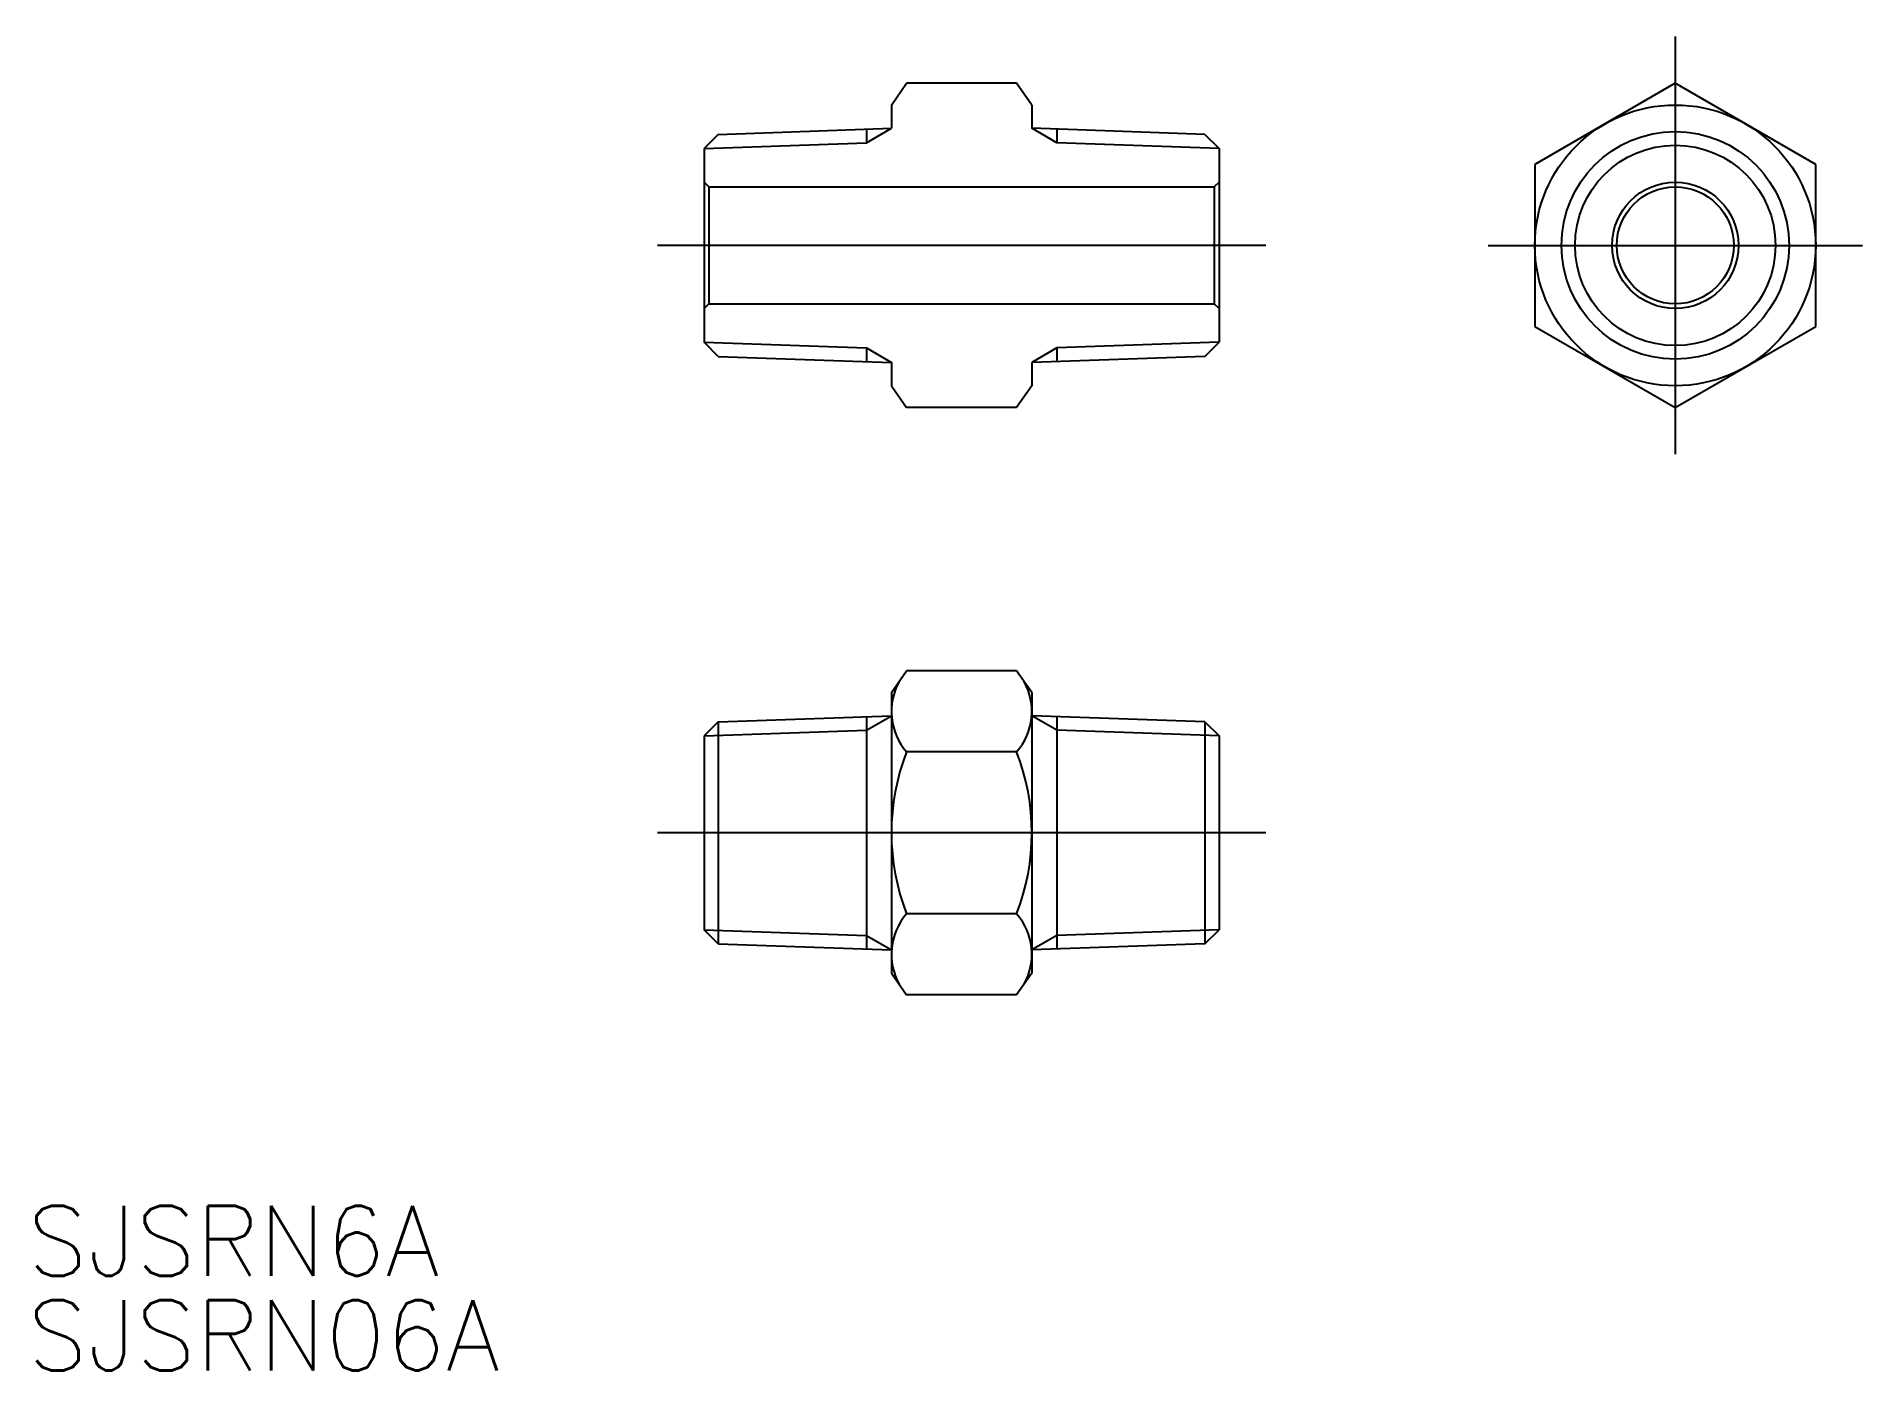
# Model space of a CAD drawing. Extents: x -70 to 8, y -48.1 to 8.9.
import ezdxf

# ---------------------------------------------------------------- set-up
doc = ezdxf.new("R2010")
doc.units = 0
doc.linetypes.add('CENTER', pattern=[50.8, 31.75, -6.35, 6.35, -6.35])
doc.layers.get('0').update_dxf_attribs({"linetype": 'CONTINUOUS'})
doc.layers.add('CENTER', color=1, linetype='CENTER')
doc.styles.get("Standard").update_dxf_attribs({"font": 'txt.shx', "height": 3, "bigfont": 'bigfont.shx'})

msp = doc.modelspace()

# ---------------------------------------------------------------- linework, layer by layer
at = {"color": 7, "linetype": 'CONTINUOUS'}
for p, q in [((-33.5, 6), (-32.85, 6.928)), ((-28.15, 6.928), (-32.85, 6.928)), ((-27.5, 6), (-28.15, 6.928)), ((0, 6.928), (-6, 3.464)), ((6, 3.464), (0, 6.928)), ((-33.5, 6), (-33.5, 5.005)), ((-27.5, 6), (-27.5, 5.005)), ((-40.898, 4.746), (-41.5, 4.144)), ((-40.898, 4.746), (-33.5, 5.005)), ((-34.571, 4.967), (-34.571, 4.386)), ((-20.102, 4.746), (-27.5, 5.005)), ((-26.429, 4.967), (-26.429, 4.386)), ((-20.102, 4.746), (-19.5, 4.144)), ((-41.5, 4.144), (-41.5, -4.144)), ((-19.5, 4.144), (-19.5, -4.144)), ((-6, 3.464), (-6, -3.464)), ((6, -3.464), (6, 3.464)), ((-41.5, 2.7), (-41.3, 2.5)), ((-41.3, 2.5), (-19.7, 2.5)), ((-41.3, 2.5), (-41.3, -2.5)), ((-19.5, 2.7), (-19.7, 2.5)), ((-19.7, 2.5), (-19.7, -2.5)), ((-41.5, -2.7), (-41.3, -2.5)), ((-41.3, -2.5), (-19.7, -2.5)), ((-19.5, -2.7), (-19.7, -2.5)), ((-6, -3.464), (0, -6.928)), ((0, -6.928), (6, -3.464)), ((-40.898, -4.746), (-41.5, -4.144)), ((-34.571, -4.386), (-34.571, -4.967)), ((-26.429, -4.386), (-26.429, -4.967)), ((-20.102, -4.746), (-19.5, -4.144)), ((-40.898, -4.746), (-33.5, -5.005)), ((-33.5, -5.005), (-33.5, -6)), ((-20.102, -4.746), (-27.5, -5.005)), ((-27.5, -5.005), (-27.5, -6)), ((-33.5, -6), (-32.85, -6.928)), ((-27.5, -6), (-28.15, -6.928)), ((-28.15, -6.928), (-32.85, -6.928)), ((-33.5, -19.112), (-32.85, -18.184)), ((-28.15, -18.184), (-32.85, -18.184)), ((-27.5, -19.112), (-28.15, -18.184)), ((-33.5, -19.112), (-33.5, -31.112)), ((-27.5, -19.112), (-27.5, -31.112)), ((-40.898, -20.366), (-33.5, -20.108)), ((-34.571, -20.145), (-34.571, -30.08)), ((-20.102, -20.366), (-27.5, -20.108)), ((-26.429, -20.145), (-26.429, -30.08)), ((-40.898, -20.366), (-41.5, -20.968)), ((-41.5, -20.968), (-41.5, -29.257)), ((-40.898, -20.366), (-40.898, -29.859)), ((-20.102, -20.366), (-20.102, -29.859)), ((-20.102, -20.366), (-19.5, -20.968)), ((-19.5, -20.968), (-19.5, -29.257)), ((-28.15, -21.648), (-32.85, -21.648)), ((-28.15, -28.577), (-32.85, -28.577)), ((-40.898, -29.859), (-41.5, -29.257)), ((-20.102, -29.859), (-19.5, -29.257)), ((-40.898, -29.859), (-33.5, -30.117)), ((-20.102, -29.859), (-27.5, -30.117)), ((-33.5, -31.112), (-32.85, -32.041)), ((-27.5, -31.112), (-28.15, -32.041)), ((-28.15, -32.041), (-32.85, -32.041))]:
    msp.add_line(p, q, dxfattribs=at)
at = {"color": 3, "linetype": 'CONTINUOUS'}
for p, q in [((-34.571, 4.386), (-33.5, 5.005)), ((-26.429, 4.386), (-27.5, 5.005)), ((-41.5, 4.144), (-34.571, 4.386)), ((-19.5, 4.144), (-26.429, 4.386)), ((-41.5, -4.144), (-34.571, -4.386)), ((-34.571, -4.386), (-33.5, -5.005)), ((-26.429, -4.386), (-27.5, -5.005)), ((-19.5, -4.144), (-26.429, -4.386)), ((-34.571, -20.726), (-33.5, -20.108)), ((-26.429, -20.726), (-27.5, -20.108)), ((-41.5, -20.968), (-34.571, -20.726)), ((-19.5, -20.968), (-26.429, -20.726)), ((-41.5, -29.257), (-34.571, -29.499)), ((-34.571, -29.499), (-33.5, -30.117)), ((-26.429, -29.499), (-27.5, -30.117)), ((-19.5, -29.257), (-26.429, -29.499))]:
    msp.add_line(p, q, dxfattribs=at)
at = {"color": 7, "linetype": 'CONTINUOUS'}
for radius in [6, 4.864, 2.7, 2.5]:
    msp.add_circle((0, 0), radius, dxfattribs=at)
at = {"color": 3, "linetype": 'CONTINUOUS'}
msp.add_circle((0, 0), 4.283, dxfattribs=at)
at = {"color": 7, "linetype": 'CONTINUOUS'}
for centre, radius, start, end in [((-30.867, -19.916), 2.633, 151.13621, 221.13621), ((-30.133, -19.916), 2.633, 318.86379, 28.86379), ((-23.943, -25.112), 9.557, 158.7474, 201.2526), ((-37.057, -25.112), 9.557, 338.7474, 21.2526), ((-30.867, -30.309), 2.633, 138.86379, 208.86379), ((-30.133, -30.309), 2.633, 331.13621, 41.13621)]:
    msp.add_arc(centre, radius, start, end, dxfattribs=at)
at = {"layer": 'CENTER', "color": 1, "linetype": 'CENTER'}
for p, q in [((0, 8.928), (0, -8.928)), ((-17.5, 0), (-43.5, 0)), ((-8, 0), (8, 0)), ((-17.5, -25.112), (-43.5, -25.112))]:
    msp.add_line(p, q, dxfattribs=at)

# ---------------------------------------------------------------- texts
at = {"color": 7, "linetype": 'CONTINUOUS'}
for s, p in [('SJSRN6A', (-70.422, -44.05)), ('SJSRN06A', (-70.422, -48.095))]:
    msp.add_text(s, height=3, dxfattribs=at).set_placement(p)

doc.saveas('drawing.dxf')
